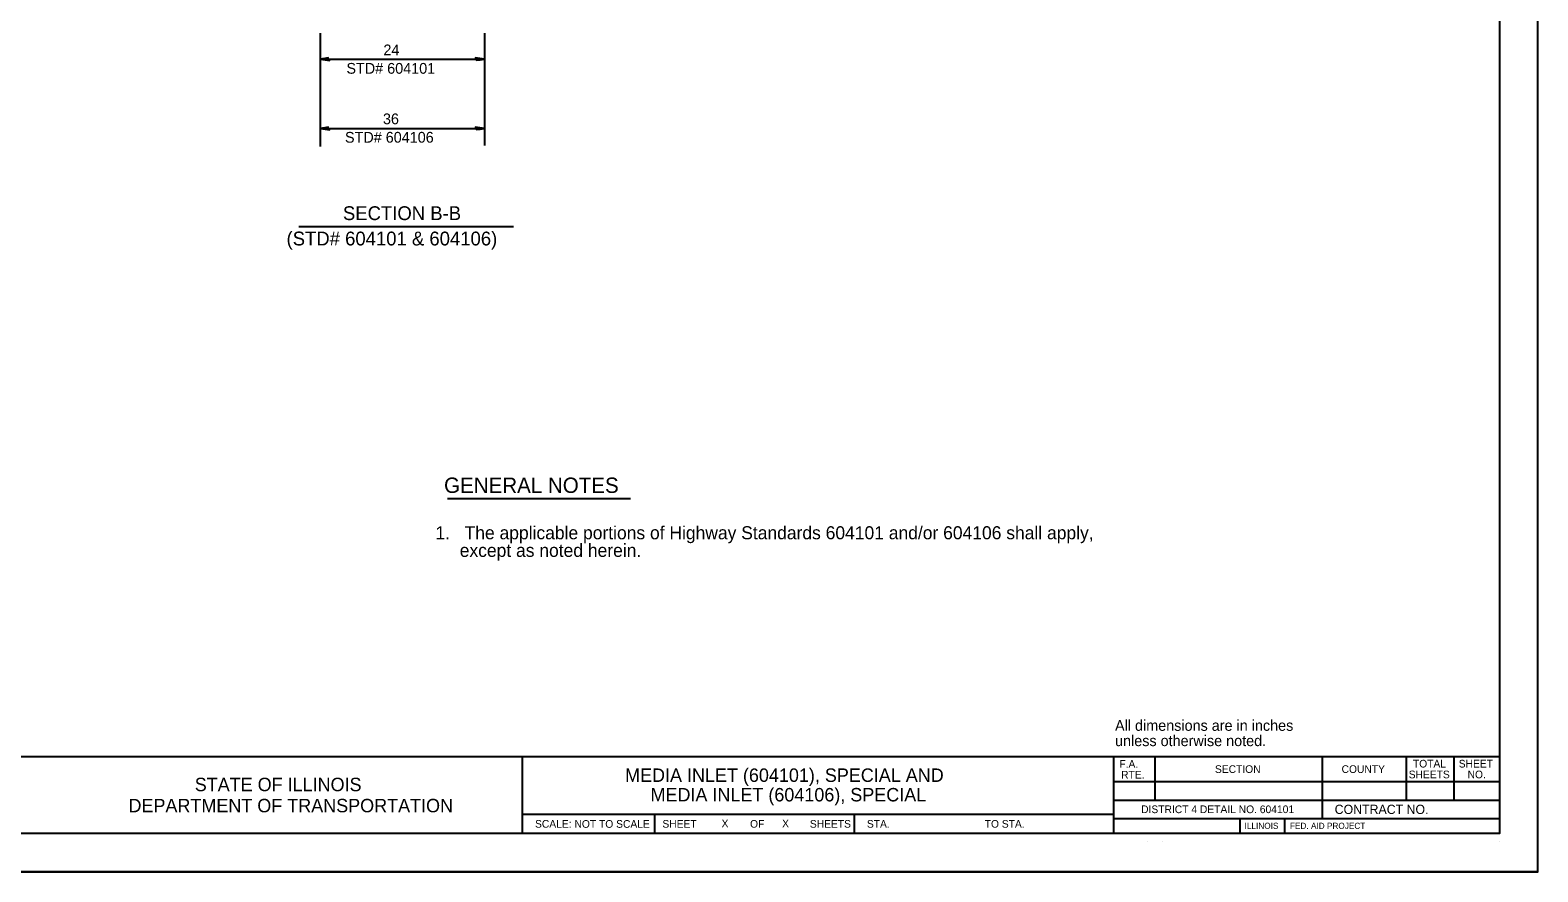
# Model space of a CAD drawing. Extents: x 0 to 2.83, y 0 to 1.83.
# Drawn here: x 1.198 to 2.833, y 0 to 0.913 of the extents above; entities that cross this region are included whole.
import ezdxf

# ---------------------------------------------------------------- set-up
doc = ezdxf.new("R2010")
doc.units = 0
for name, color, linetype in [('IDS_Notes', 7, 'Continuous'), ('RD_Pr_Roadway_Dimensions', 7, 'Continuous'), ('RD_Pr_Roadway_Notes', 7, 'Continuous'), ('SH_General_Details', 7, 'Continuous'), ('SH_Printer_Plotting_Border', 7, 'Continuous')]:
    doc.layers.add(name, color=color, linetype=linetype)

msp = doc.modelspace()

# ---------------------------------------------------------------- linework, layer by layer
at = {"layer": 'RD_Pr_Roadway_Dimensions'}
for p, q in [((1.5122, 0.9098), (1.5122, 0.7871)), ((1.6906, 0.9098), (1.6906, 0.7879)), ((1.5122, 0.8817), (1.6906, 0.8817)), ((1.5122, 0.8065), (1.6906, 0.8065))]:
    msp.add_line(p, q, dxfattribs=at)
for points in [[(1.5213, 0.8816), (1.521, 0.883), (1.5171, 0.8824), (1.5122, 0.8817), (1.5175, 0.881), (1.5222, 0.8802), (1.5213, 0.8816), (1.5209, 0.8825), (1.5155, 0.8817), (1.5214, 0.8807), (1.5206, 0.8818), (1.5181, 0.8817), (1.5205, 0.8813)], [(1.6814, 0.8819), (1.6817, 0.8805), (1.6856, 0.8811), (1.6906, 0.8817), (1.6853, 0.8825), (1.6806, 0.8833), (1.6814, 0.8819), (1.6818, 0.881), (1.6873, 0.8817), (1.6813, 0.8828), (1.6822, 0.8816), (1.6847, 0.8818), (1.6823, 0.8821)], [(1.5213, 0.8064), (1.521, 0.8078), (1.5171, 0.8072), (1.5122, 0.8065), (1.5175, 0.8058), (1.5222, 0.805), (1.5213, 0.8064), (1.5209, 0.8073), (1.5155, 0.8065), (1.5214, 0.8055), (1.5206, 0.8066), (1.5181, 0.8065), (1.5205, 0.8061)], [(1.6814, 0.8067), (1.6817, 0.8053), (1.6856, 0.8059), (1.6906, 0.8065), (1.6853, 0.8073), (1.6806, 0.8081), (1.6814, 0.8067), (1.6818, 0.8058), (1.6873, 0.8065), (1.6813, 0.8076), (1.6822, 0.8064), (1.6847, 0.8066), (1.6823, 0.8069)]]:
    msp.add_lwpolyline(points, dxfattribs=at)
at = {"layer": 'RD_Pr_Roadway_Notes'}
for p, q in [((1.4891, 0.7001), (1.722, 0.7001)), ((1.6502, 0.4049), (1.849, 0.4049))]:
    msp.add_line(p, q, dxfattribs=at)
at = {"layer": 'SH_General_Details'}
for p, q in [((2.8333, 0), (2.8333, 1.8333)), ((0.1667, 0.125), (2.7917, 0.125)), ((1.7312, 0.125), (1.7312, 0.0417)), ((2.3729, 0.125), (2.3729, 0.0417)), ((2.4179, 0.125), (2.4179, 0.0779)), ((2.5995, 0.125), (2.5995, 0.0579)), ((2.6905, 0.125), (2.6905, 0.0779)), ((2.7423, 0.125), (2.7423, 0.0779)), ((2.3729, 0.0979), (2.7917, 0.0979)), ((2.3729, 0.0779), (2.7917, 0.0779)), ((1.7312, 0.0625), (2.3729, 0.0625)), ((1.875, 0.0625), (1.875, 0.0417)), ((2.0917, 0.0625), (2.0917, 0.0417)), ((2.3729, 0.0579), (2.7917, 0.0579)), ((2.5101, 0.0579), (2.5101, 0.0417)), ((2.5585, 0.0579), (2.5585, 0.0417)), ((2.4095, 0.0333), (2.4095, 0.0333)), ((2.4262, 0.0333), (2.4262, 0.0333)), ((2.7917, 0.0333), (2.7917, 0.0333)), ((2.8333, 0), (0, 0))]:
    msp.add_line(p, q, dxfattribs=at)
msp.add_lwpolyline([(0.1667, 1.7917), (2.7917, 1.7917), (2.7917, 0.0417), (0.1667, 0.0417)], close=True, dxfattribs=at)
at = {"layer": 'SH_Printer_Plotting_Border'}
msp.add_lwpolyline([(0, 0), (2.8333, 0), (2.8333, 1.8333), (0, 1.8333)], close=True, dxfattribs=at)

# ---------------------------------------------------------------- texts
at = {"layer": 'IDS_Notes'}
for p in [(1.9477, 0.0483), (2.0134, 0.0483)]:
    msp.add_text('X', height=0.00833, dxfattribs=at).set_placement(p)
at = {"layer": 'RD_Pr_Roadway_Dimensions'}
for s, height, p in [('24', 0.01167, (1.5808, 0.8859)), ('STD# 604101', 0.011667, (1.5407, 0.8659)), ('36', 0.01167, (1.5803, 0.8111)), ('STD# 604106', 0.011667, (1.5391, 0.7911))]:
    msp.add_text(s, height=height, dxfattribs=at).set_placement(p)
at = {"layer": 'RD_Pr_Roadway_Notes'}
for s, height, p in [('SECTION B-B', 0.015, (1.5369, 0.7071)), ('(STD# 604101 & 604106)', 0.015, (1.4757, 0.6796)), ('GENERAL NOTES', 0.016667, (1.6466, 0.4111)), ('1.   The applicable portions of Highway Standards 604101 and/or 604106 shall apply,', 0.014167, (1.6373, 0.3608)), ('     except as noted herein.', 0.014167, (1.6373, 0.3417)), ('All dimensions are in inches', 0.011668, (2.3746, 0.153)), ('unless otherwise noted.', 0.011668, (2.3746, 0.1364))]:
    msp.add_text(s, height=height, dxfattribs=at).set_placement(p)
at = {"layer": 'SH_General_Details'}
for s, height, p in [('F.A.  ', 0.00833, (2.3793, 0.1129)), ('SECTION', 0.00833, (2.483, 0.1073)), ('COUNTY', 0.00833, (2.6204, 0.1073)), ('TOTAL', 0.00833, (2.6978, 0.1132)), ('SHEET', 0.00833, (2.7475, 0.1132)), ('STATE OF ILLINOIS', 0.014584, (1.3761, 0.0875)), ('MEDIA INLET (604101), SPECIAL AND', 0.014583, (1.843, 0.0976)), ('RTE.', 0.00833, (2.3812, 0.1012)), ('SHEETS', 0.00833, (2.6932, 0.1015)), ('NO.', 0.00833, (2.7571, 0.1015)), ('MEDIA INLET (604106), SPECIAL', 0.014583, (1.8706, 0.0764)), ('DEPARTMENT OF TRANSPORTATION', 0.014584, (1.3042, 0.0646)), ('DISTRICT 4 DETAIL NO. 604101', 0.008333, (2.4029, 0.0637)), ('CONTRACT NO.      ', 0.01, (2.6129, 0.0628)), ('SCALE:          ', 0.008333, (1.7453, 0.0479)), ('NOT TO SCALE', 0.008333, (1.7881, 0.0478)), ('SHEET', 0.00833, (1.8835, 0.0479)), ('OF', 0.00833, (1.9786, 0.0479)), ('SHEETS', 0.00833, (2.0435, 0.0479)), ('STA.', 0.00833, (2.1054, 0.0479)), ('TO STA.', 0.00833, (2.2332, 0.0479)), ('ILLINOIS', 0.00667, (2.5152, 0.0466)), ('FED. AID PROJECT', 0.006667, (2.5644, 0.0466))]:
    msp.add_text(s, height=height, dxfattribs=at).set_placement(p)

doc.saveas('drawing.dxf')
